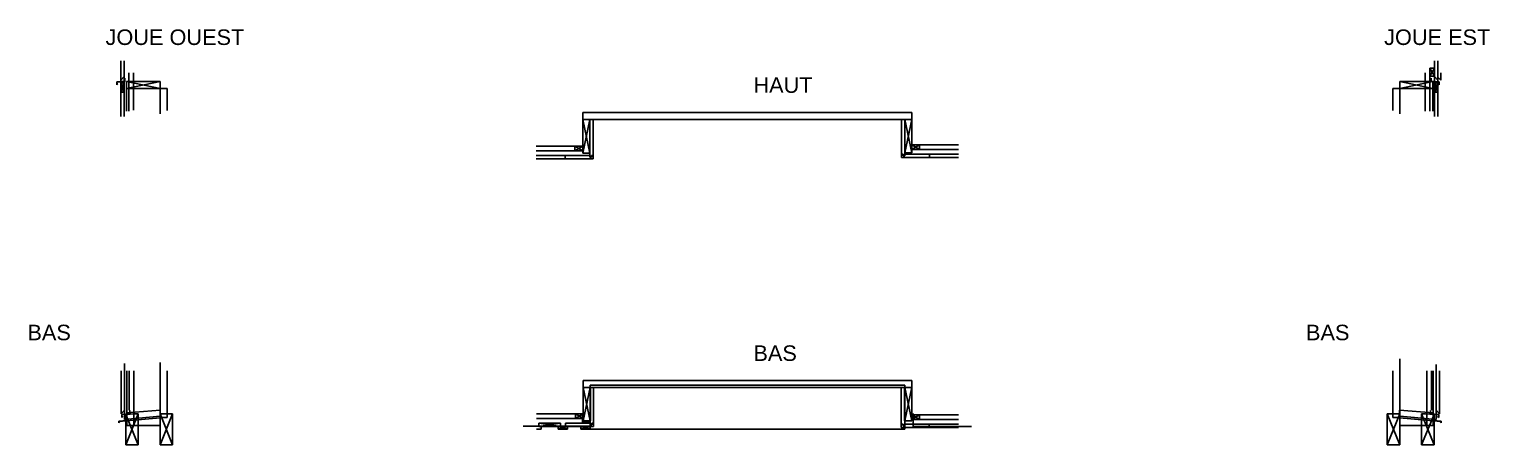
# Model space of a CAD drawing. Header units: millimetres. Extents: x -676 to 20580, y -6551 to 3008.
# Drawn here: x 11183 to 20580, y -5873 to -3199 of the extents above; entities that cross this region are included whole.
import ezdxf

# ---------------------------------------------------------------- set-up
doc = ezdxf.new("R2010")
doc.units = ezdxf.units.MM
doc.layers.get('0').update_dxf_attribs({"lineweight": 25, "true_color": 0xffffff})
for name, color, linetype, lineweight, true_color in [('0 ... Seuil', 178, 'Continuous', 25, 0x000000), ('Baie', 136, 'Continuous', 25, 0x008080), ('Bardage', 1, 'Continuous', 25, 0xff0000), ('Bardage ... Haut', 1, 'Continuous', 25, 0xff0000), ('FibreDeBois', 30, 'Continuous', 25, 0xff7f00), ('LarmierBasDeMur', 178, 'Continuous', 25, 0x000000), ('LisseBasse', 16, 'Continuous', 25, 0x800000), ('Montant Précadre', 16, 'Continuous', 25, 0x800000), ('Option Bois Brule', 1, 'Continuous', 25, 0xff0000), ('Option Bois Brule ... OptionRecalepinage', 1, 'Continuous', 25, 0xff0000), ('Option Bois Brule ... OptionRecalepinage ... Larmier', 178, 'Continuous', 25, 0x000000), ('Tasseaux', 16, 'Continuous', 25, 0x800000)]:
    doc.layers.add(name, color=color, linetype=linetype, lineweight=lineweight, true_color=true_color)
doc.styles.add('textstyle15', font='')
doc.styles.add('textstyle16', font='')
doc.styles.add('textstyle17', font='')
doc.styles.add('textstyle18', font='')
doc.styles.add('textstyle19', font='')
doc.styles.add('textstyle20', font='')
doc.styles.get('textstyle15').set_extended_font_data('Liberation Sans')
doc.styles.get('textstyle16').set_extended_font_data('Liberation Sans')
doc.styles.get('textstyle17').set_extended_font_data('Liberation Sans')
doc.styles.get('textstyle18').set_extended_font_data('Liberation Sans')
doc.styles.get('textstyle19').set_extended_font_data('Liberation Sans')
doc.styles.get('textstyle20').set_extended_font_data('Liberation Sans')

# ---------------------------------------------------------------- blocks, each defined once
blk = doc.blocks.new('SeuilBaie1_VueDessus')
at = {"layer": '0 ... Seuil'}
for p, q in [((-5, -282), (-5, 0)), ((2019, 0), (-5, 0)), ((2019, -282), (2019, 0)), ((2019, -15), (-5, -15)), ((-3.5, -229), (-3.5, -15)), ((2017.5, -230), (2017.5, -15)), ((-3.5, -229), (-5, -229)), ((2019, -230), (2017.5, -230)), ((-5, -282), (2019, -282))]:
    blk.add_line(p, q, dxfattribs=at)
blk = doc.blocks.new('SeuilBaie1_VueCoupeEst')
at = {"layer": '0 ... Seuil'}
for p, q in [((1, 0), (-0.5, 0)), ((1, -14.9), (-49.2, -14.9)), ((-49.2, -14.9), (-30.4, -229.9)), ((-0.5, 0), (-0.5, -14.9)), ((1, 0), (1, -15)), ((1, -14.9), (24.2, -280.5)), ((19.8, -229.9), (-30.4, -229.9)), ((18.3, -229.9), (22.9, -282)), ((24.2, -280.5), (29.7, -280.5)), ((25.2, -276), (26.3, -274.9)), ((25.2, -276), (29.7, -280.5)), ((26.3, -274.9), (33.4, -282)), ((22.9, -282), (33.4, -282))]:
    blk.add_line(p, q, dxfattribs=at)
blk = doc.blocks.new('LarmierHautBaie1_VueCoupe')
at = {"layer": 'Option Bois Brule ... OptionRecalepinage ... Larmier'}
for p, q in [((0, 0), (0, 21.4)), ((1.5, 21.4), (0, 21.4)), ((0, 0), (51.8, -4.5)), ((1.5, 1.4), (1.5, 21.4)), ((1.5, 1.4), (53.3, -3.2)), ((46.2, -16.1), (47.3, -15)), ((46.2, -16.1), (53.3, -23.2)), ((47.3, -15), (51.8, -19.5)), ((51.8, -19.5), (51.8, -4.5)), ((53.3, -23.2), (53.3, -3.2))]:
    blk.add_line(p, q, dxfattribs=at)
blk = doc.blocks.new('SeuilBaie1_VueCoupeOuest')
at = {"layer": '0 ... Seuil'}
for p, q in [((-1.5, 0), (-1.5, -15)), ((-1.5, 0), (0, 0)), ((0, 0), (0, -14.9)), ((-1.5, -14.9), (-24.7, -280.5)), ((-1.5, -14.9), (48.7, -14.9)), ((48.7, -14.9), (30, -228.9)), ((-26.8, -274.9), (-33.9, -282)), ((-25.7, -276), (-30.2, -280.5)), ((-24.7, -280.5), (-30.2, -280.5)), ((-25.7, -276), (-26.8, -274.9)), ((-18.7, -228.9), (-23.4, -282)), ((-20.2, -228.9), (30, -228.9)), ((-23.4, -282), (-33.9, -282))]:
    blk.add_line(p, q, dxfattribs=at)

msp = doc.modelspace()

# ---------------------------------------------------------------- linework, layer by layer
for p in [(10091.87, 0), (10191.87, 0)]:
    msp.add_xline(p, (0, 1))
at = {"layer": 'Baie'}
for p, q in [((12070.9, -3580.63), (12025.9, -3580.63)), ((12025.9, -3580.63), (12025.9, -3726.63)), ((12070.9, -3580.63), (12070.9, -3720.54)), ((19955, -3580.63), (20000, -3580.63)), ((19955, -3580.63), (19955, -3720.54)), ((20000, -3580.63), (20000, -3726.63)), ((14744.37, -3779), (14744.37, -3734)), ((14744.37, -3734), (16861.37, -3734)), ((16861.37, -3779), (16861.37, -3734)), ((14744.37, -3779), (16861.37, -3779)), ((12025.9, -5697.63), (12025.9, -5397.63)), ((12070.9, -5697.63), (12070.9, -5397.63)), ((19955, -5697.63), (19955, -5397.63)), ((20000, -5697.63), (20000, -5397.63)), ((14746.87, -5504.05), (14746.87, -5459.05)), ((14746.87, -5459.05), (16860.87, -5459.05)), ((14746.87, -5504.05), (16860.87, -5504.05)), ((16860.87, -5504.05), (16860.87, -5459.05)), ((12070.9, -5697.63), (12025.9, -5697.63)), ((19955, -5697.63), (20000, -5697.63))]:
    msp.add_line(p, q, dxfattribs=at)
at = {"layer": 'Bardage'}
for p, q in [((11771.9, -3470), (11771.9, -3525.63)), ((20246, -3470), (20246, -3525.63)), ((11771.9, -3525.63), (11793.9, -3503.63)), ((20224, -3503.63), (20246, -3525.63)), ((20246, -3507.63), (20264, -3525.63)), ((14444.37, -4011), (14744.37, -4011)), ((14444.37, -4033), (14744.37, -4033)), ((16861.37, -4003), (17161.37, -4003)), ((16861.37, -4025), (17161.37, -4025)), ((11774.9, -5672.63), (11774.9, -5397.63)), ((20257, -5672.63), (20257, -5397.63)), ((11796.9, -5650.63), (11774.9, -5672.63)), ((20235, -5650.63), (20257, -5672.63)), ((14446.87, -5773.05), (14476.87, -5773.05)), ((14461.87, -5755.05), (14461.87, -5733.05)), ((14461.87, -5733.05), (14601.87, -5733.05)), ((14461.87, -5733.05), (14601.87, -5755.05)), ((14601.87, -5733.05), (14461.87, -5755.05)), ((14461.87, -5755.05), (14601.87, -5755.05)), ((14476.87, -5773.05), (14476.87, -5755.05)), ((14586.87, -5773.05), (14586.87, -5755.05)), ((14586.87, -5755.05), (14646.87, -5755.05)), ((14646.87, -5755.05), (14586.87, -5773.05)), ((14586.87, -5755.05), (14646.87, -5773.05)), ((14586.87, -5773.05), (14646.87, -5773.05)), ((14601.87, -5755.05), (14601.87, -5733.05)), ((14746.87, -5755.05), (14626.87, -5755.05)), ((14626.87, -5755.05), (14746.87, -5755.05)), ((14646.87, -5773.05), (14646.87, -5755.05)), ((16860.87, -5739.05), (17160.87, -5739.05)), ((16860.87, -5761.05), (17160.87, -5761.05))]:
    msp.add_line(p, q, dxfattribs=at)
at = {"layer": 'Bardage ... Haut'}
for p, q in [((14731.87, -5773.05), (14731.87, -5755.05)), ((14791.87, -5755.05), (14731.87, -5755.05)), ((14731.87, -5755.05), (14791.87, -5773.05)), ((14791.87, -5755.05), (14731.87, -5773.05)), ((14731.87, -5773.05), (14791.87, -5773.05)), ((14791.87, -5773.05), (14791.87, -5755.05))]:
    msp.add_line(p, q, dxfattribs=at)
at = {"layer": 'FibreDeBois'}
for p, q in [((11853.9, -3720), (11853.9, -3480)), ((20164, -3480), (20164, -3726.63)), ((16861.37, -3943), (17161.37, -3943)), ((14444.37, -3951), (14744.37, -3951)), ((11856.9, -5747.63), (11856.9, -5397.63)), ((20175, -5747.63), (20175, -5397.63)), ((14446.87, -5673.05), (14746.87, -5673.05)), ((16860.87, -5679.05), (17160.87, -5679.05))]:
    msp.add_line(p, q, dxfattribs=at)
at = {"layer": 'LarmierBasDeMur'}
for p, q in [((14741.87, -5726.05), (14741.87, -5678.05)), ((14741.87, -5726.05), (14791.87, -5726.05)), ((14791.87, -5726.05), (14791.87, -5752.05)), ((16869.87, -5755.05), (16869.87, -5671.05)), ((14361.87, -5752.05), (14791.87, -5752.05)), ((17245.87, -5755.05), (16869.87, -5755.05))]:
    msp.add_line(p, q, dxfattribs=at)
at = {"layer": 'LisseBasse'}
for p, q in [((11884.9, -5672.63), (11804.9, -5872.63)), ((11859.9, -5672.63), (11804.9, -5677.45)), ((11804.9, -5872.63), (11804.9, -5677.45)), ((11884.9, -5872.63), (11804.9, -5677.45)), ((11859.9, -5672.63), (11884.9, -5672.63)), ((11884.9, -5872.63), (11884.9, -5672.63)), ((12025.9, -5872.63), (12025.9, -5672.63)), ((12105.9, -5872.63), (12025.9, -5672.63)), ((12025.9, -5672.63), (12105.9, -5672.63)), ((12105.9, -5672.63), (12025.9, -5872.63)), ((12105.9, -5872.63), (12105.9, -5672.63)), ((19920, -5872.63), (19920, -5672.63)), ((19920, -5872.63), (20000, -5672.63)), ((20000, -5672.63), (19920, -5672.63)), ((19920, -5672.63), (20000, -5872.63)), ((20000, -5872.63), (20000, -5672.63)), ((20141, -5872.63), (20141, -5672.63)), ((20166, -5672.63), (20141, -5672.63)), ((20141, -5672.63), (20221, -5872.63)), ((20141, -5872.63), (20221, -5677.45)), ((20166, -5672.63), (20221, -5677.45)), ((20221, -5872.63), (20221, -5677.45)), ((11804.9, -5872.63), (11884.9, -5872.63)), ((12025.9, -5872.63), (12105.9, -5872.63)), ((20000, -5872.63), (19920, -5872.63)), ((20221, -5872.63), (20141, -5872.63))]:
    msp.add_line(p, q, dxfattribs=at)
at = {"layer": 'Montant Précadre'}
for p, q in [((11808.9, -3535.63), (12025.9, -3535.63)), ((11808.9, -3535.63), (12025.9, -3580.63)), ((12025.9, -3535.63), (11808.9, -3580.63)), ((11808.9, -3535.63), (11808.9, -3726.63)), ((12025.9, -3580.63), (12025.9, -3535.63)), ((20214, -3535.63), (20000, -3535.63)), ((20214, -3535.63), (20000, -3580.63)), ((20000, -3580.63), (20000, -3535.63)), ((20000, -3535.63), (20214, -3580.63)), ((20214, -3535.63), (20214, -3726.63)), ((11808.9, -3580.63), (12025.9, -3580.63)), ((12025.9, -3580.63), (12025.9, -3743.26)), ((20214, -3580.63), (20000, -3580.63)), ((20000, -3580.63), (20000, -3743.26)), ((14744.37, -3779), (14789.37, -3779)), ((14744.37, -3779), (14789.37, -3996)), ((14744.37, -3996), (14789.37, -3779)), ((14744.37, -3996), (14744.37, -3779)), ((14789.37, -3996), (14789.37, -3779)), ((16816.37, -3779), (16861.37, -3779)), ((16861.37, -3779), (16816.37, -3993)), ((16861.37, -3993), (16816.37, -3779)), ((16816.37, -3993), (16816.37, -3779)), ((16861.37, -3993), (16861.37, -3779)), ((14744.37, -3996), (14789.37, -3996)), ((16816.37, -3993), (16861.37, -3993)), ((11811.9, -5747.63), (11811.9, -5397.63)), ((12025.9, -5747.63), (12025.9, -5397.63)), ((20000, -5747.63), (20000, -5397.63)), ((20215, -5747.63), (20215, -5397.63)), ((14746.87, -5718.05), (14746.87, -5504.05)), ((14746.87, -5504.05), (14791.87, -5504.05)), ((14746.87, -5504.05), (14791.87, -5718.05)), ((14746.87, -5718.05), (14791.87, -5504.05)), ((14791.87, -5718.05), (14791.87, -5504.05)), ((16860.87, -5502.05), (16815.87, -5719.05)), ((16815.87, -5719.05), (16815.87, -5504.05)), ((16815.87, -5504.05), (16860.87, -5504.05)), ((16860.87, -5719.05), (16815.87, -5504.05)), ((16860.87, -5718.05), (16860.87, -5504.05)), ((14746.87, -5718.05), (14791.87, -5718.05)), ((16815.87, -5719.05), (16860.87, -5719.05)), ((12025.9, -5747.63), (11811.9, -5747.63)), ((20000, -5747.63), (20215, -5747.63))]:
    msp.add_line(p, q, dxfattribs=at)
at = {"layer": 'Option Bois Brule'}
msp.add_line((20264, -3480), (20264, -3525.63), dxfattribs=at)
at = {"layer": 'Option Bois Brule ... OptionRecalepinage'}
for p, q in [((11771.9, -3402.36), (11771.9, -3760.38)), ((11793.9, -3402.36), (11793.9, -3760.38)), ((20224, -3402.36), (20224, -3760.38)), ((20246, -3402.36), (20246, -3760.38)), ((11771.9, -3542.63), (11789.9, -3542.63)), ((11789.9, -3542.63), (11771.9, -3602.63)), ((11771.9, -3602.63), (11771.9, -3542.63)), ((11771.9, -3542.63), (11789.9, -3602.63)), ((11789.9, -3542.63), (11789.9, -3602.63)), ((20228, -3542.63), (20228, -3602.63)), ((20246, -3542.63), (20228, -3542.63)), ((20228, -3542.63), (20246, -3602.63)), ((20246, -3542.63), (20228, -3602.63)), ((20246, -3602.63), (20246, -3542.63)), ((11771.9, -3602.63), (11789.9, -3602.63)), ((20246, -3602.63), (20228, -3602.63)), ((14789.37, -4022), (14789.37, -3779)), ((14789.37, -3779.13), (14811.37, -3779.13)), ((14811.37, -4033), (14811.37, -3779)), ((16816.37, -3779), (16794.37, -3779)), ((16794.37, -4025), (16794.37, -3779)), ((16816.37, -4014), (16816.37, -3779)), ((14631.37, -4033), (14631.37, -4011)), ((14631.37, -4011), (14789.37, -4011)), ((14811.37, -4033), (14631.37, -4033)), ((14800.37, -4022), (14789.37, -4022)), ((14800.37, -4022), (14800.37, -4011)), ((14800.37, -4011), (14811.37, -4011)), ((14811.37, -4033), (14811.37, -4011)), ((16794.37, -4025), (16794.37, -4003)), ((16805.37, -4003), (16794.37, -4003)), ((16794.37, -4025), (16974.37, -4025)), ((16805.37, -4014), (16805.37, -4003)), ((16805.37, -4014), (16816.37, -4014)), ((16974.37, -4003), (16816.37, -4003)), ((16974.37, -4025), (16974.37, -4003)), ((11796.9, -5709.13), (11796.9, -5349.42)), ((12025.9, -5689.1), (12025.9, -5343.39)), ((20000, -5689.1), (20000, -5319.5)), ((20235, -5709.66), (20235, -5356)), ((14791.87, -5504.05), (14813.87, -5504.05)), ((14791.87, -5742.05), (14791.87, -5504.05)), ((14813.87, -5755.05), (14813.87, -5504.05)), ((16815.87, -5504.05), (16793.87, -5504.05)), ((16793.87, -5761.05), (16793.87, -5504.05)), ((16815.87, -5750.05), (16815.87, -5504.05)), ((12025.9, -5689.1), (11796.9, -5709.13)), ((20000, -5689.1), (20235, -5709.66)), ((14633.87, -5755.05), (14633.87, -5733.05)), ((14633.87, -5733.05), (14791.87, -5733.05)), ((14813.87, -5755.05), (14633.87, -5755.05)), ((14802.87, -5744.05), (14791.87, -5744.05)), ((14802.87, -5744.05), (14802.87, -5733.05)), ((14802.87, -5733.05), (14813.87, -5733.05)), ((14813.87, -5755.05), (14813.87, -5738.05)), ((16793.87, -5761.05), (16793.87, -5739.05)), ((16804.87, -5739.05), (16793.87, -5739.05)), ((16793.87, -5761.05), (16973.87, -5761.05)), ((16804.87, -5750.05), (16804.87, -5739.05)), ((16804.87, -5750.05), (16815.87, -5750.05)), ((16973.87, -5739.05), (16815.87, -5739.05)), ((16973.87, -5761.05), (16973.87, -5739.05))]:
    msp.add_line(p, q, dxfattribs=at)
at = {"layer": 'Tasseaux'}
for p, q in [((20194, -3450.27), (20194, -3726.63)), ((20224, -3450.27), (20194, -3450.27)), ((20224, -3500.27), (20194, -3450.27)), ((20224, -3450.27), (20194, -3500.27)), ((20224, -3450.27), (20224, -3500.27)), ((11793.9, -3480), (11793.9, -3726.63)), ((11823.9, -3480), (11823.9, -3726.63)), ((20224, -3500.27), (20194, -3500.27)), ((16861.37, -3943), (16911.37, -3943)), ((16911.37, -3973), (16861.37, -3943)), ((16861.37, -3943), (16861.37, -3973)), ((16861.37, -3973), (16911.37, -3943)), ((16911.37, -3943), (16911.37, -3973)), ((14444.37, -3981), (14744.37, -3981)), ((14694.37, -3951), (14744.37, -3951)), ((14694.37, -3951), (14694.37, -3981)), ((14744.37, -3981), (14694.37, -3951)), ((14694.37, -3981), (14744.37, -3951)), ((14744.37, -3951), (14744.37, -3981)), ((16861.37, -3973), (17161.37, -3973)), ((11796.9, -5650.63), (11796.9, -5397.63)), ((11826.9, -5650.63), (11826.9, -5397.63)), ((20205, -5650.63), (20205, -5397.63)), ((20235, -5650.63), (20235, -5397.63)), ((14446.87, -5703.05), (14746.87, -5703.05)), ((14696.87, -5673.05), (14746.87, -5673.05)), ((14696.87, -5673.05), (14696.87, -5703.05)), ((14746.87, -5703.05), (14696.87, -5673.05)), ((14696.87, -5703.05), (14746.87, -5673.05)), ((14746.87, -5675.05), (14746.87, -5705.05)), ((16860.87, -5671.05), (16860.87, -5719.05)), ((16860.87, -5679.05), (16910.87, -5679.05)), ((16910.87, -5709.05), (16860.87, -5679.05)), ((16860.87, -5709.05), (16910.87, -5679.05)), ((16860.87, -5709.05), (17160.87, -5709.05)), ((16910.87, -5679.05), (16910.87, -5709.05))]:
    msp.add_line(p, q, dxfattribs=at)

# ---------------------------------------------------------------- block references
at = {"yscale": -1, "rotation": 180}
msp.add_blockref('LarmierHautBaie1_VueCoupe', (11831.2, -5673.9), dxfattribs=at)
msp.add_blockref('LarmierHautBaie1_VueCoupe', (20197.7, -5673.9))
at = {"layer": '0 ... Seuil'}
msp.add_blockref('SeuilBaie1_VueDessus', (14796.87, -5489.05), dxfattribs=at)
at = {"layer": '0 ... Seuil', "yscale": -1, "rotation": 270}
msp.add_blockref('SeuilBaie1_VueCoupeEst', (19985, -5698.13), dxfattribs=at)
at = {"layer": 'FibreDeBois', "yscale": -1, "rotation": 90}
msp.add_blockref('SeuilBaie1_VueCoupeOuest', (12040.9, -5697.63), dxfattribs=at)
at = {"layer": 'Option Bois Brule ... OptionRecalepinage ... Larmier', "yscale": -1, "rotation": 180}
msp.add_blockref('LarmierHautBaie1_VueCoupe', (11799.13, -3534.07), dxfattribs=at)
at = {"layer": 'Option Bois Brule ... OptionRecalepinage ... Larmier'}
msp.add_blockref('LarmierHautBaie1_VueCoupe', (20201.77, -3534.07), dxfattribs=at)

# ---------------------------------------------------------------- texts
at = {"char_height": 100, "attachment_point": 1}
for s, insert, style in [('JOUE OUEST', (11674.1, -3200), 'textstyle19'), ('JOUE EST', (19900, -3200), 'textstyle17'), ('HAUT', (15842.27, -3507.87), 'textstyle15'), ('BAS', (11171.51, -5100), 'textstyle20'), ('BAS', (19397.4, -5100), 'textstyle18'), ('BAS\\P', (15842.27, -5232.93), 'textstyle16')]:
    msp.add_mtext(s, dxfattribs=dict(at, insert=insert, style=style))

doc.saveas('drawing.dxf')
